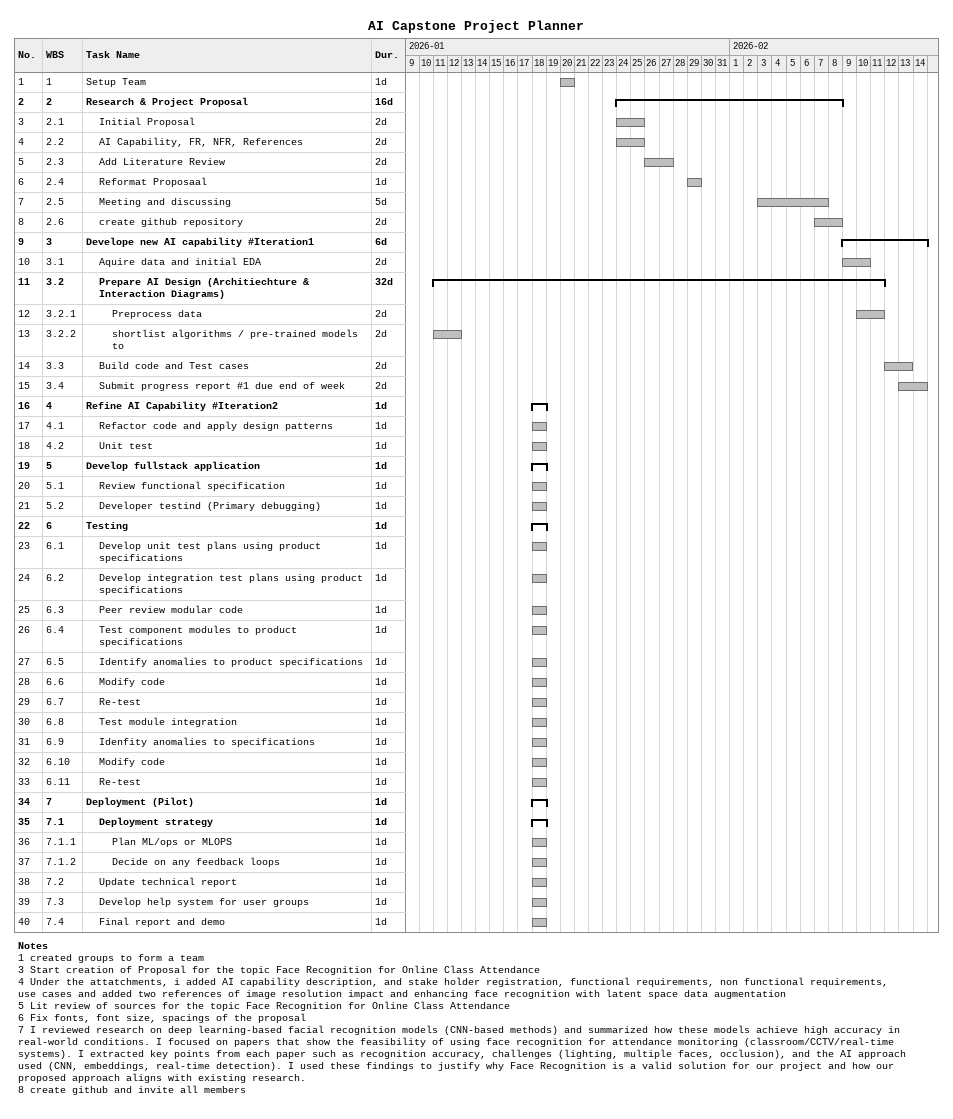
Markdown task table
AI Capstone Project Planner

| ID | WBS | Task | Duration | Start | Finish |
|---|---|---|---|---|---|
| 1 | 1 | Setup Team | 1d | 2026-01-20 | 2026-01-20 |
| 2 | 2 | **Research & Project Proposal** | 16d | 2026-01-24 | 2026-02-08 |
| 3 | 2.1 | Initial Proposal | 2d | 2026-01-24 | 2026-01-25 |
| 4 | 2.2 | AI Capability, FR, NFR, References | 2d | 2026-01-24 | 2026-01-25 |
| 5 | 2.3 | Add Literature Review | 2d | 2026-01-26 | 2026-01-27 |
| 6 | 2.4 | Reformat Proposaal | 1d | 2026-01-29 | 2026-01-29 |
| 7 | 2.5 | Meeting and discussing | 5d | 2026-02-03 | 2026-02-07 |
| 8 | 2.6 | create github repository | 2d | 2026-02-07 | 2026-02-08 |
| 9 | 3 | **Develope new AI capability #Iteration1** | 6d | 2026-02-09 | 2026-02-14 |
| 10 | 3.1 | Aquire data and initial EDA | 2d | 2026-02-09 | 2026-02-10 |
| 11 | 3.2 | **Prepare AI Design (Architiechture & Interaction Diagrams)** | 32d | 2026-01-11 | 2026-02-11 |
| 12 | 3.2.1 | Preprocess data | 2d | 2026-02-10 | 2026-02-11 |
| 13 | 3.2.2 | shortlist algorithms / pre-trained models to | 2d | 2026-01-11 | 2026-01-12 |
| 14 | 3.3 | Build code and Test cases | 2d | 2026-02-12 | 2026-02-13 |
| 15 | 3.4 | Submit progress report #1 due end of week | 2d | 2026-02-13 | 2026-02-14 |
| 16 | 4 | **Refine AI Capability #Iteration2** | 1d | 2026-01-18 | 2026-01-18 |
| 17 | 4.1 | Refactor code and apply design patterns | 1d | 2026-01-18 | 2026-01-18 |
| 18 | 4.2 | Unit test | 1d | 2026-01-18 | 2026-01-18 |
| 19 | 5 | **Develop fullstack application** | 1d | 2026-01-18 | 2026-01-18 |
| 20 | 5.1 | Review functional specification | 1d | 2026-01-18 | 2026-01-18 |
| 21 | 5.2 | Developer testind (Primary debugging) | 1d | 2026-01-18 | 2026-01-18 |
| 22 | 6 | **Testing** | 1d | 2026-01-18 | 2026-01-18 |
| 23 | 6.1 | Develop unit test plans using product specifications | 1d | 2026-01-18 | 2026-01-18 |
| 24 | 6.2 | Develop integration test plans using product specifications | 1d | 2026-01-18 | 2026-01-18 |
| 25 | 6.3 | Peer review modular code | 1d | 2026-01-18 | 2026-01-18 |
| 26 | 6.4 | Test component modules to product specifications | 1d | 2026-01-18 | 2026-01-18 |
| 27 | 6.5 | Identify anomalies to product specifications | 1d | 2026-01-18 | 2026-01-18 |
| 28 | 6.6 | Modify code | 1d | 2026-01-18 | 2026-01-18 |
| 29 | 6.7 | Re-test | 1d | 2026-01-18 | 2026-01-18 |
| 30 | 6.8 | Test module integration | 1d | 2026-01-18 | 2026-01-18 |
| 31 | 6.9 | Idenfity anomalies to specifications | 1d | 2026-01-18 | 2026-01-18 |
| 32 | 6.10 | Modify code | 1d | 2026-01-18 | 2026-01-18 |
| 33 | 6.11 | Re-test | 1d | 2026-01-18 | 2026-01-18 |
| 34 | 7 | **Deployment (Pilot)** | 1d | 2026-01-18 | 2026-01-18 |
| 35 | 7.1 | **Deployment strategy** | 1d | 2026-01-18 | 2026-01-18 |
| 36 | 7.1.1 | Plan ML/ops or MLOPS | 1d | 2026-01-18 | 2026-01-18 |
| 37 | 7.1.2 | Decide on any feedback loops | 1d | 2026-01-18 | 2026-01-18 |
| 38 | 7.2 | Update technical report | 1d | 2026-01-18 | 2026-01-18 |
| 39 | 7.3 | Develop help system for user groups | 1d | 2026-01-18 | 2026-01-18 |
| 40 | 7.4 | Final report and demo | 1d | 2026-01-18 | 2026-01-18 |

Notes
- 1: created groups to form a team
- 3: Start creation of Proposal for the topic Face Recognition for Online Class Attendance
- 4: Under the attatchments, i added AI capability description, and stake holder registration, functional requirements, non functional requirements, use cases and added two references of image resolution impact and enhancing face recognition with latent space data augmentation
- 5: Lit review of sources for the topic Face Recognition for Online Class Attendance
- 6: Fix fonts, font size, spacings of the proposal
- 7: I reviewed research on deep learning-based facial recognition models (CNN-based methods) and summarized how these models achieve high accuracy in real-world conditions. I focused on papers that show the feasibility of using face recognition for attendance monitoring (classroom/CCTV/real-time systems). I extracted key points from each paper such as recognition accuracy, challenges (lighting, multiple faces, occlusion), and the AI approach used (CNN, embeddings, real-time detection). I used these findings to justify why Face Recognition is a valid solution for our project and how our proposed approach aligns with existing research.
- 8: create github and invite all members
